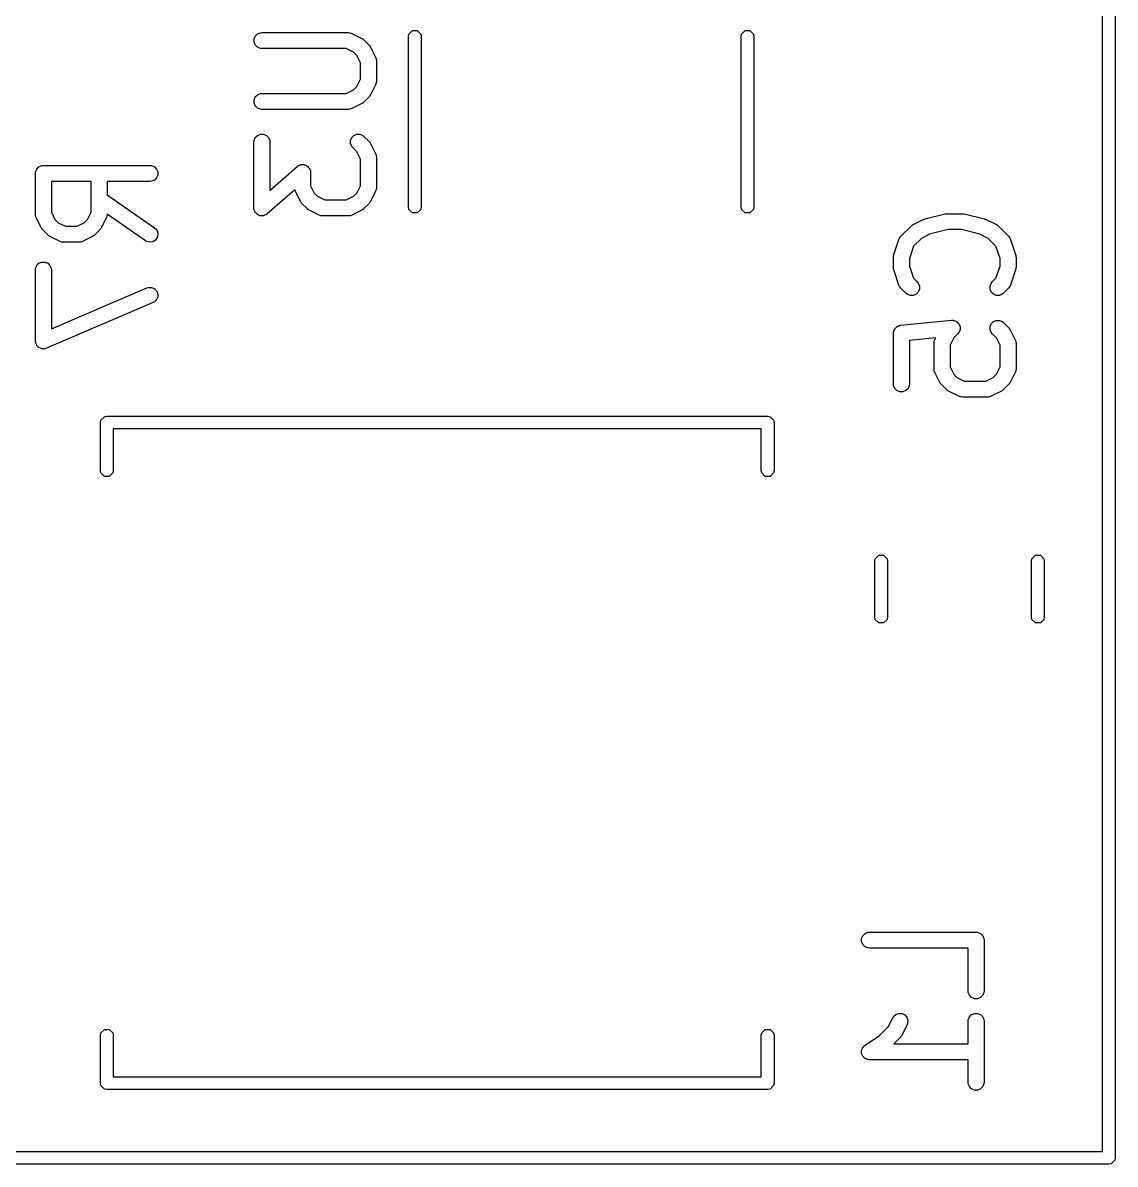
# Model space of a CAD drawing. Extents: x -0.08 to 2.06, y -0.11 to 2.56.
# Drawn here: x 0.2643 to 0.6677, y 0.978 to 1.3997 of the extents above; entities that cross this region are included whole.
import ezdxf

# ---------------------------------------------------------------- set-up
doc = ezdxf.new("R2010")
doc.units = 0
doc.header["$MEASUREMENT"] = 0
doc.layers.add('BLACK', color=7, linetype='CONTINUOUS')

msp = doc.modelspace()

# ---------------------------------------------------------------- linework, layer by layer
at = {"layer": 'BLACK', "linetype": 'CONTINUOUS'}
for p, q in [((0.66772, 1.52756), (0.66772, 0.98031)), ((0.66299, 0.98268), (0.66299, 1.5252)), ((0.35092, 1.39559), (0.35199, 1.39603)), ((0.35199, 1.39603), (0.35257, 1.39608)), ((0.35257, 1.39608), (0.38444, 1.39608)), ((0.38444, 1.39608), (0.38501, 1.39603)), ((0.38501, 1.39603), (0.38511, 1.39599)), ((0.38511, 1.39599), (0.38522, 1.39598)), ((0.38522, 1.39598), (0.38576, 1.39577)), ((0.40689, 1.39554), (0.40816, 1.39681)), ((0.40816, 1.39681), (0.40997, 1.39681)), ((0.40997, 1.39681), (0.41125, 1.39554)), ((0.52972, 1.39554), (0.531, 1.39681)), ((0.531, 1.39681), (0.53281, 1.39681)), ((0.53281, 1.39681), (0.53409, 1.39554)), ((0.34967, 1.39371), (0.35011, 1.39477)), ((0.34967, 1.39256), (0.34967, 1.39371)), ((0.35011, 1.39149), (0.34967, 1.39256)), ((0.35011, 1.39477), (0.35092, 1.39559)), ((0.38576, 1.39577), (0.38951, 1.3939)), ((0.38951, 1.3939), (0.38975, 1.39374)), ((0.38975, 1.39374), (0.38983, 1.39371)), ((0.38983, 1.39371), (0.38991, 1.39365)), ((0.38991, 1.39365), (0.39, 1.39359)), ((0.39, 1.39359), (0.39005, 1.39353)), ((0.39005, 1.39353), (0.39027, 1.39335)), ((0.39027, 1.39335), (0.39215, 1.39147)), ((0.40671, 1.39463), (0.40689, 1.39554)), ((0.40671, 1.36314), (0.40671, 1.39463)), ((0.41125, 1.39554), (0.41143, 1.39463)), ((0.41143, 1.39463), (0.41143, 1.36314)), ((0.52954, 1.39463), (0.52972, 1.39554)), ((0.52954, 1.36314), (0.52954, 1.39463)), ((0.53409, 1.39554), (0.53427, 1.39463)), ((0.53427, 1.39463), (0.53427, 1.36314)), ((0.35092, 1.39068), (0.35011, 1.39149)), ((0.35199, 1.39024), (0.35092, 1.39068)), ((0.35257, 1.39018), (0.35199, 1.39024)), ((0.38374, 1.39018), (0.35257, 1.39018)), ((0.38644, 1.38883), (0.38374, 1.39018)), ((0.38763, 1.38763), (0.38644, 1.38883)), ((0.38898, 1.38494), (0.38763, 1.38763)), ((0.39215, 1.39147), (0.39233, 1.39124)), ((0.39233, 1.39124), (0.39239, 1.39119)), ((0.39239, 1.39119), (0.39245, 1.3911)), ((0.39245, 1.3911), (0.39252, 1.39102)), ((0.39252, 1.39102), (0.39255, 1.39095)), ((0.39255, 1.39095), (0.3927, 1.3907)), ((0.3927, 1.3907), (0.39458, 1.38695)), ((0.38898, 1.37883), (0.38898, 1.38494)), ((0.39458, 1.38695), (0.39478, 1.38641)), ((0.39478, 1.38641), (0.39479, 1.38631)), ((0.39479, 1.38631), (0.39483, 1.38621)), ((0.39483, 1.38621), (0.39489, 1.38563)), ((0.39489, 1.38563), (0.39489, 1.37813)), ((0.38374, 1.37359), (0.38644, 1.37494)), ((0.38644, 1.37494), (0.38763, 1.37613)), ((0.38763, 1.37613), (0.38898, 1.37883)), ((0.39458, 1.37681), (0.3927, 1.37306)), ((0.39478, 1.37735), (0.39458, 1.37681)), ((0.39479, 1.37746), (0.39478, 1.37735)), ((0.39483, 1.37756), (0.39479, 1.37746)), ((0.39489, 1.37813), (0.39483, 1.37756)), ((0.34967, 1.37121), (0.35011, 1.37228)), ((0.34967, 1.37006), (0.34967, 1.37121)), ((0.35011, 1.37228), (0.35092, 1.37309)), ((0.35092, 1.37309), (0.35199, 1.37353)), ((0.35199, 1.37353), (0.35257, 1.37359)), ((0.35257, 1.37359), (0.38374, 1.37359)), ((0.39215, 1.3723), (0.39027, 1.37042)), ((0.39233, 1.37252), (0.39215, 1.3723)), ((0.39239, 1.37257), (0.39233, 1.37252)), ((0.39245, 1.37266), (0.39239, 1.37257)), ((0.39252, 1.37274), (0.39245, 1.37266)), ((0.39255, 1.37282), (0.39252, 1.37274)), ((0.3927, 1.37306), (0.39255, 1.37282)), ((0.35011, 1.36899), (0.34967, 1.37006)), ((0.35092, 1.36818), (0.35011, 1.36899)), ((0.35199, 1.36774), (0.35092, 1.36818)), ((0.35257, 1.36768), (0.35199, 1.36774)), ((0.38444, 1.36768), (0.35257, 1.36768)), ((0.38501, 1.36774), (0.38444, 1.36768)), ((0.38511, 1.36778), (0.38501, 1.36774)), ((0.38522, 1.36779), (0.38511, 1.36778)), ((0.38576, 1.36799), (0.38522, 1.36779)), ((0.38951, 1.36987), (0.38576, 1.36799)), ((0.38975, 1.37002), (0.38951, 1.36987)), ((0.38983, 1.37005), (0.38975, 1.37002)), ((0.38991, 1.37012), (0.38983, 1.37005)), ((0.39, 1.37018), (0.38991, 1.37012)), ((0.39005, 1.37024), (0.39, 1.37018)), ((0.39027, 1.37042), (0.39005, 1.37024)), ((0.40671, 1.33164), (0.40671, 1.36314)), ((0.41143, 1.36314), (0.41143, 1.33164)), ((0.52954, 1.33164), (0.52954, 1.36314)), ((0.53427, 1.36314), (0.53427, 1.33164)), ((0.35011, 1.35728), (0.35092, 1.35809)), ((0.35092, 1.35809), (0.35199, 1.35853)), ((0.35199, 1.35853), (0.35314, 1.35853)), ((0.35314, 1.35853), (0.35421, 1.35809)), ((0.35421, 1.35809), (0.35502, 1.35728)), ((0.38573, 1.35728), (0.38655, 1.35809)), ((0.38655, 1.35809), (0.38761, 1.35853)), ((0.38761, 1.35853), (0.38876, 1.35853)), ((0.38876, 1.35853), (0.38983, 1.35809)), ((0.38983, 1.35809), (0.39027, 1.35772)), ((0.34961, 1.35564), (0.34967, 1.35621)), ((0.34961, 1.33126), (0.34961, 1.35564)), ((0.34967, 1.35621), (0.35011, 1.35728)), ((0.35502, 1.35728), (0.35546, 1.35621)), ((0.35546, 1.35621), (0.35552, 1.35564)), ((0.35552, 1.35564), (0.35552, 1.33777)), ((0.38529, 1.35621), (0.38573, 1.35728)), ((0.38529, 1.35506), (0.38529, 1.35621)), ((0.38573, 1.354), (0.38529, 1.35506)), ((0.3861, 1.35355), (0.38573, 1.354)), ((0.39027, 1.35772), (0.39215, 1.35585)), ((0.39215, 1.35585), (0.39233, 1.35562)), ((0.39233, 1.35562), (0.39239, 1.35557)), ((0.39239, 1.35557), (0.39245, 1.35548)), ((0.39245, 1.35548), (0.39252, 1.3554)), ((0.39252, 1.3554), (0.39255, 1.35533)), ((0.39255, 1.35533), (0.3927, 1.35508)), ((0.3927, 1.35508), (0.39458, 1.35133)), ((0.38763, 1.35201), (0.3861, 1.35355)), ((0.38898, 1.34932), (0.38763, 1.35201)), ((0.39458, 1.35133), (0.39478, 1.35079)), ((0.39478, 1.35079), (0.39479, 1.35069)), ((0.39479, 1.35069), (0.39483, 1.35059)), ((0.39483, 1.35059), (0.39489, 1.35001)), ((0.39489, 1.35001), (0.39489, 1.33876)), ((0.26895, 1.3446), (0.26939, 1.34566)), ((0.26939, 1.34566), (0.2702, 1.34647)), ((0.2702, 1.34647), (0.27127, 1.34692)), ((0.27127, 1.34692), (0.27184, 1.34697)), ((0.27184, 1.34697), (0.31121, 1.34697)), ((0.31121, 1.34697), (0.31179, 1.34692)), ((0.31179, 1.34692), (0.31285, 1.34647)), ((0.31285, 1.34647), (0.31367, 1.34566)), ((0.31367, 1.34566), (0.31411, 1.3446)), ((0.35552, 1.33777), (0.36562, 1.34661)), ((0.36562, 1.34661), (0.36587, 1.34679)), ((0.36587, 1.34679), (0.36592, 1.34684)), ((0.36592, 1.34684), (0.36598, 1.34686)), ((0.36598, 1.34686), (0.36609, 1.34695)), ((0.36609, 1.34695), (0.36654, 1.3471)), ((0.36654, 1.3471), (0.36699, 1.34728)), ((0.36699, 1.34728), (0.36709, 1.34728)), ((0.36709, 1.34728), (0.36718, 1.34732)), ((0.36718, 1.34732), (0.36766, 1.34728)), ((0.36766, 1.34728), (0.36814, 1.34728)), ((0.36814, 1.34728), (0.36823, 1.34725)), ((0.36823, 1.34725), (0.36833, 1.34724)), ((0.36833, 1.34724), (0.36876, 1.34703)), ((0.36876, 1.34703), (0.3692, 1.34684)), ((0.3692, 1.34684), (0.36927, 1.34677)), ((0.36927, 1.34677), (0.36936, 1.34673)), ((0.36936, 1.34673), (0.36968, 1.34637)), ((0.36968, 1.34637), (0.37002, 1.34603)), ((0.37002, 1.34603), (0.37006, 1.34594)), ((0.37006, 1.34594), (0.37012, 1.34586)), ((0.37012, 1.34586), (0.37028, 1.34541)), ((0.37028, 1.34541), (0.37046, 1.34496)), ((0.38898, 1.33946), (0.38898, 1.34932)), ((0.26889, 1.34402), (0.26895, 1.3446)), ((0.26889, 1.32902), (0.26889, 1.34402)), ((0.31179, 1.34112), (0.31121, 1.34107)), ((0.31285, 1.34156), (0.31179, 1.34112)), ((0.31367, 1.34238), (0.31285, 1.34156)), ((0.31411, 1.34344), (0.31367, 1.34238)), ((0.31411, 1.3446), (0.31411, 1.34344)), ((0.37046, 1.34496), (0.37047, 1.34482)), ((0.37047, 1.34482), (0.37049, 1.34477)), ((0.37049, 1.34477), (0.37049, 1.34469)), ((0.37049, 1.34469), (0.37052, 1.34439)), ((0.37052, 1.34439), (0.37052, 1.33946)), ((0.28951, 1.34107), (0.2748, 1.34107)), ((0.2748, 1.34107), (0.2748, 1.32972)), ((0.28951, 1.32972), (0.28951, 1.34107)), ((0.31121, 1.34107), (0.29542, 1.34107)), ((0.29542, 1.34107), (0.29542, 1.33618)), ((0.36472, 1.33798), (0.35451, 1.32904)), ((0.36492, 1.33744), (0.36472, 1.33798)), ((0.3668, 1.33369), (0.36492, 1.33744)), ((0.37052, 1.33946), (0.37186, 1.33676)), ((0.38763, 1.33676), (0.38898, 1.33946)), ((0.39458, 1.33744), (0.3927, 1.33369)), ((0.39478, 1.33798), (0.39458, 1.33744)), ((0.39479, 1.33809), (0.39478, 1.33798)), ((0.39483, 1.33819), (0.39479, 1.33809)), ((0.39489, 1.33876), (0.39483, 1.33819)), ((0.29542, 1.33618), (0.31291, 1.32394)), ((0.36695, 1.33345), (0.3668, 1.33369)), ((0.36698, 1.33337), (0.36695, 1.33345)), ((0.36705, 1.33329), (0.36698, 1.33337)), ((0.36711, 1.3332), (0.36705, 1.33329)), ((0.36716, 1.33315), (0.36711, 1.3332)), ((0.36735, 1.33293), (0.36716, 1.33315)), ((0.36923, 1.33105), (0.36735, 1.33293)), ((0.37186, 1.33676), (0.37306, 1.33557)), ((0.37306, 1.33557), (0.37576, 1.33422)), ((0.37576, 1.33422), (0.38374, 1.33422)), ((0.38374, 1.33422), (0.38644, 1.33557)), ((0.38644, 1.33557), (0.38763, 1.33676)), ((0.39215, 1.33293), (0.39027, 1.33105)), ((0.39233, 1.33315), (0.39215, 1.33293)), ((0.39239, 1.3332), (0.39233, 1.33315)), ((0.39245, 1.33329), (0.39239, 1.3332)), ((0.39252, 1.33337), (0.39245, 1.33329)), ((0.39255, 1.33345), (0.39252, 1.33337)), ((0.3927, 1.33369), (0.39255, 1.33345)), ((0.26895, 1.32845), (0.26889, 1.32902)), ((0.26899, 1.32835), (0.26895, 1.32845)), ((0.2748, 1.32972), (0.27614, 1.32702)), ((0.28816, 1.32702), (0.28951, 1.32972)), ((0.29536, 1.32845), (0.29532, 1.32835)), ((0.29541, 1.32898), (0.29536, 1.32845)), ((0.30952, 1.3191), (0.29541, 1.32898)), ((0.34964, 1.33096), (0.34961, 1.33126)), ((0.34964, 1.33088), (0.34964, 1.33096)), ((0.34966, 1.33083), (0.34964, 1.33088)), ((0.34967, 1.33069), (0.34966, 1.33083)), ((0.34985, 1.33025), (0.34967, 1.33069)), ((0.35001, 1.32979), (0.34985, 1.33025)), ((0.35007, 1.32972), (0.35001, 1.32979)), ((0.35011, 1.32962), (0.35007, 1.32972)), ((0.35045, 1.32929), (0.35011, 1.32962)), ((0.35077, 1.32892), (0.35045, 1.32929)), ((0.35085, 1.32888), (0.35077, 1.32892)), ((0.35092, 1.32881), (0.35085, 1.32888)), ((0.35137, 1.32863), (0.35092, 1.32881)), ((0.3518, 1.32841), (0.35137, 1.32863)), ((0.35358, 1.32855), (0.35314, 1.32837)), ((0.35404, 1.32871), (0.35358, 1.32855)), ((0.35415, 1.32879), (0.35404, 1.32871)), ((0.35421, 1.32881), (0.35415, 1.32879)), ((0.35426, 1.32886), (0.35421, 1.32881)), ((0.35451, 1.32904), (0.35426, 1.32886)), ((0.36945, 1.33087), (0.36923, 1.33105)), ((0.3695, 1.33081), (0.36945, 1.33087)), ((0.36959, 1.33075), (0.3695, 1.33081)), ((0.36967, 1.33068), (0.36959, 1.33075)), ((0.36974, 1.33065), (0.36967, 1.33068)), ((0.36999, 1.3305), (0.36974, 1.33065)), ((0.37374, 1.32862), (0.36999, 1.3305)), ((0.37428, 1.32842), (0.37374, 1.32862)), ((0.38576, 1.32862), (0.38522, 1.32842)), ((0.38951, 1.3305), (0.38576, 1.32862)), ((0.38975, 1.33065), (0.38951, 1.3305)), ((0.38983, 1.33068), (0.38975, 1.33065)), ((0.38991, 1.33075), (0.38983, 1.33068)), ((0.39, 1.33081), (0.38991, 1.33075)), ((0.39005, 1.33087), (0.39, 1.33081)), ((0.39027, 1.33105), (0.39005, 1.33087)), ((0.40689, 1.33074), (0.40671, 1.33164)), ((0.40816, 1.32946), (0.40689, 1.33074)), ((0.40997, 1.32946), (0.40816, 1.32946)), ((0.41125, 1.33074), (0.40997, 1.32946)), ((0.41143, 1.33164), (0.41125, 1.33074)), ((0.52972, 1.33074), (0.52954, 1.33164)), ((0.531, 1.32946), (0.52972, 1.33074)), ((0.53281, 1.32946), (0.531, 1.32946)), ((0.53409, 1.33074), (0.53281, 1.32946)), ((0.53427, 1.33164), (0.53409, 1.33074)), ((0.59743, 1.3272), (0.60493, 1.32907)), ((0.60493, 1.32907), (0.60503, 1.32909)), ((0.60503, 1.32909), (0.60507, 1.32911)), ((0.60507, 1.32911), (0.60529, 1.32913)), ((0.60529, 1.32913), (0.6055, 1.32916)), ((0.6055, 1.32916), (0.60554, 1.32915)), ((0.60554, 1.32915), (0.60565, 1.32916)), ((0.60565, 1.32916), (0.61127, 1.32916)), ((0.61127, 1.32916), (0.61137, 1.32915)), ((0.61137, 1.32915), (0.61141, 1.32916)), ((0.61141, 1.32916), (0.61163, 1.32913)), ((0.61163, 1.32913), (0.61185, 1.32911)), ((0.61185, 1.32911), (0.61189, 1.32909)), ((0.61189, 1.32909), (0.61199, 1.32907)), ((0.61199, 1.32907), (0.61948, 1.3272)), ((0.269, 1.32824), (0.26899, 1.32835)), ((0.2692, 1.3277), (0.269, 1.32824)), ((0.27108, 1.32395), (0.2692, 1.3277)), ((0.27614, 1.32702), (0.27734, 1.32582)), ((0.27734, 1.32582), (0.28004, 1.32448)), ((0.28004, 1.32448), (0.28427, 1.32448)), ((0.28427, 1.32448), (0.28697, 1.32582)), ((0.28697, 1.32582), (0.28816, 1.32702)), ((0.29511, 1.3277), (0.29323, 1.32395)), ((0.29531, 1.32824), (0.29511, 1.3277)), ((0.29532, 1.32835), (0.29531, 1.32824)), ((0.3519, 1.32841), (0.3518, 1.32841)), ((0.35199, 1.32837), (0.3519, 1.32841)), ((0.35247, 1.32837), (0.35199, 1.32837)), ((0.35295, 1.32834), (0.35247, 1.32837)), ((0.35304, 1.32837), (0.35295, 1.32834)), ((0.35314, 1.32837), (0.35304, 1.32837)), ((0.37439, 1.32841), (0.37428, 1.32842)), ((0.37449, 1.32837), (0.37439, 1.32841)), ((0.37506, 1.32831), (0.37449, 1.32837)), ((0.38444, 1.32831), (0.37506, 1.32831)), ((0.38501, 1.32837), (0.38444, 1.32831)), ((0.38511, 1.32841), (0.38501, 1.32837)), ((0.38522, 1.32842), (0.38511, 1.32841)), ((0.58856, 1.3208), (0.59231, 1.32455)), ((0.59231, 1.32455), (0.59254, 1.32473)), ((0.59254, 1.32473), (0.59259, 1.32479)), ((0.59259, 1.32479), (0.59268, 1.32485)), ((0.59268, 1.32485), (0.59276, 1.32491)), ((0.59276, 1.32491), (0.59283, 1.32494)), ((0.59283, 1.32494), (0.59308, 1.3251)), ((0.59308, 1.3251), (0.59683, 1.32698)), ((0.59683, 1.32698), (0.59687, 1.32699)), ((0.59687, 1.32699), (0.59688, 1.327)), ((0.59688, 1.327), (0.59713, 1.32709)), ((0.59713, 1.32709), (0.59737, 1.32718)), ((0.59737, 1.32718), (0.59739, 1.32718)), ((0.59739, 1.32718), (0.59743, 1.3272)), ((0.61948, 1.3272), (0.61953, 1.32718)), ((0.61953, 1.32718), (0.61955, 1.32718)), ((0.61955, 1.32718), (0.61979, 1.32709)), ((0.61979, 1.32709), (0.62003, 1.327)), ((0.62003, 1.327), (0.62005, 1.32699)), ((0.62005, 1.32699), (0.62009, 1.32698)), ((0.62009, 1.32698), (0.62384, 1.3251)), ((0.62384, 1.3251), (0.62409, 1.32494)), ((0.62409, 1.32494), (0.62416, 1.32491)), ((0.62416, 1.32491), (0.62424, 1.32485)), ((0.62424, 1.32485), (0.62433, 1.32479)), ((0.62433, 1.32479), (0.62438, 1.32473)), ((0.62438, 1.32473), (0.62461, 1.32455)), ((0.62461, 1.32455), (0.62836, 1.3208)), ((0.27123, 1.3237), (0.27108, 1.32395)), ((0.27126, 1.32363), (0.27123, 1.3237)), ((0.27133, 1.32355), (0.27126, 1.32363)), ((0.27139, 1.32346), (0.27133, 1.32355)), ((0.27144, 1.32341), (0.27139, 1.32346)), ((0.27163, 1.32318), (0.27144, 1.32341)), ((0.2735, 1.32131), (0.27163, 1.32318)), ((0.27373, 1.32112), (0.2735, 1.32131)), ((0.27378, 1.32106), (0.27373, 1.32112)), ((0.27387, 1.32101), (0.27378, 1.32106)), ((0.27395, 1.32094), (0.27387, 1.32101)), ((0.27402, 1.32091), (0.27395, 1.32094)), ((0.27427, 1.32076), (0.27402, 1.32091)), ((0.27802, 1.31888), (0.27427, 1.32076)), ((0.29004, 1.32076), (0.28629, 1.31888)), ((0.29028, 1.32091), (0.29004, 1.32076)), ((0.29036, 1.32094), (0.29028, 1.32091)), ((0.29044, 1.32101), (0.29036, 1.32094)), ((0.29053, 1.32106), (0.29044, 1.32101)), ((0.29058, 1.32112), (0.29053, 1.32106)), ((0.2908, 1.32131), (0.29058, 1.32112)), ((0.29268, 1.32318), (0.2908, 1.32131)), ((0.29286, 1.32341), (0.29268, 1.32318)), ((0.29292, 1.32346), (0.29286, 1.32341)), ((0.29298, 1.32355), (0.29292, 1.32346)), ((0.29305, 1.32363), (0.29298, 1.32355)), ((0.29308, 1.3237), (0.29305, 1.32363)), ((0.29323, 1.32395), (0.29308, 1.3237)), ((0.31291, 1.32394), (0.31335, 1.32356)), ((0.31392, 1.32033), (0.31326, 1.31939)), ((0.31335, 1.32356), (0.31397, 1.32259)), ((0.31417, 1.32146), (0.31392, 1.32033)), ((0.31397, 1.32259), (0.31417, 1.32146)), ((0.58785, 1.31964), (0.58808, 1.32017)), ((0.58808, 1.32017), (0.58815, 1.32025)), ((0.58815, 1.32025), (0.58819, 1.32035)), ((0.58819, 1.32035), (0.58856, 1.3208)), ((0.59615, 1.32003), (0.59323, 1.31712)), ((0.59918, 1.32155), (0.59615, 1.32003)), ((0.60601, 1.32326), (0.59918, 1.32155)), ((0.61091, 1.32326), (0.60601, 1.32326)), ((0.61774, 1.32155), (0.61091, 1.32326)), ((0.62077, 1.32003), (0.61774, 1.32155)), ((0.62369, 1.31712), (0.62077, 1.32003)), ((0.62836, 1.3208), (0.62872, 1.32035)), ((0.62872, 1.32035), (0.62876, 1.32025)), ((0.62876, 1.32025), (0.62883, 1.32017)), ((0.62883, 1.32017), (0.62907, 1.31964)), ((0.27856, 1.31867), (0.27802, 1.31888)), ((0.27867, 1.31867), (0.27856, 1.31867)), ((0.27877, 1.31863), (0.27867, 1.31867)), ((0.27934, 1.31857), (0.27877, 1.31863)), ((0.28497, 1.31857), (0.27934, 1.31857)), ((0.28554, 1.31863), (0.28497, 1.31857)), ((0.28564, 1.31867), (0.28554, 1.31863)), ((0.28575, 1.31867), (0.28564, 1.31867)), ((0.28629, 1.31888), (0.28575, 1.31867)), ((0.31002, 1.31882), (0.30952, 1.3191)), ((0.31115, 1.31857), (0.31002, 1.31882)), ((0.31228, 1.31877), (0.31115, 1.31857)), ((0.31326, 1.31939), (0.31228, 1.31877)), ((0.58597, 1.31402), (0.58785, 1.31964)), ((0.59323, 1.31712), (0.59173, 1.31261)), ((0.62519, 1.31261), (0.62369, 1.31712)), ((0.62907, 1.31964), (0.63094, 1.31402)), ((0.58582, 1.31309), (0.58585, 1.31338)), ((0.58582, 1.30934), (0.58582, 1.31309)), ((0.58584, 1.31346), (0.58587, 1.31356)), ((0.58585, 1.31338), (0.58584, 1.31346)), ((0.58587, 1.31356), (0.58588, 1.31366)), ((0.58588, 1.31366), (0.58591, 1.31373)), ((0.58591, 1.31373), (0.58597, 1.31402)), ((0.59173, 1.31261), (0.59173, 1.30982)), ((0.62519, 1.30982), (0.62519, 1.31261)), ((0.63094, 1.31402), (0.63101, 1.31373)), ((0.63101, 1.31373), (0.63104, 1.31366)), ((0.63104, 1.31366), (0.63105, 1.31356)), ((0.63105, 1.31356), (0.63107, 1.31346)), ((0.63107, 1.31346), (0.63107, 1.31338)), ((0.63107, 1.31338), (0.6311, 1.31309)), ((0.6311, 1.31309), (0.6311, 1.30934)), ((0.26889, 1.3084), (0.26895, 1.30897)), ((0.26889, 1.28215), (0.26889, 1.3084)), ((0.26895, 1.30897), (0.26939, 1.31004)), ((0.26939, 1.31004), (0.2702, 1.31085)), ((0.2702, 1.31085), (0.27127, 1.31129)), ((0.27127, 1.31129), (0.27242, 1.31129)), ((0.27242, 1.31129), (0.27348, 1.31085)), ((0.27348, 1.31085), (0.2743, 1.31004)), ((0.2743, 1.31004), (0.27474, 1.30897)), ((0.27474, 1.30897), (0.2748, 1.3084)), ((0.2748, 1.3084), (0.2748, 1.28663)), ((0.58585, 1.30904), (0.58582, 1.30934)), ((0.58584, 1.30897), (0.58585, 1.30904)), ((0.58587, 1.30886), (0.58584, 1.30897)), ((0.58588, 1.30876), (0.58587, 1.30886)), ((0.58591, 1.30869), (0.58588, 1.30876)), ((0.58597, 1.3084), (0.58591, 1.30869)), ((0.58785, 1.30278), (0.58597, 1.3084)), ((0.59173, 1.30982), (0.59323, 1.30531)), ((0.62369, 1.30531), (0.62519, 1.30982)), ((0.63094, 1.3084), (0.62907, 1.30278)), ((0.63101, 1.30869), (0.63094, 1.3084)), ((0.63104, 1.30876), (0.63101, 1.30869)), ((0.63105, 1.30886), (0.63104, 1.30876)), ((0.63107, 1.30897), (0.63105, 1.30886)), ((0.6311, 1.30934), (0.63107, 1.30904)), ((0.63107, 1.30904), (0.63107, 1.30897)), ((0.59323, 1.30531), (0.59461, 1.30393)), ((0.59461, 1.30393), (0.59498, 1.30348)), ((0.59498, 1.30348), (0.59542, 1.30241)), ((0.6215, 1.30241), (0.62194, 1.30348)), ((0.62194, 1.30348), (0.62231, 1.30393)), ((0.62231, 1.30393), (0.62369, 1.30531)), ((0.2748, 1.28663), (0.31005, 1.30174)), ((0.31005, 1.30174), (0.3106, 1.30191)), ((0.3106, 1.30191), (0.31175, 1.30193)), ((0.31175, 1.30193), (0.31282, 1.3015)), ((0.31282, 1.3015), (0.31365, 1.3007)), ((0.31365, 1.3007), (0.3141, 1.29964)), ((0.3141, 1.29964), (0.31412, 1.29848)), ((0.58808, 1.30225), (0.58785, 1.30278)), ((0.58815, 1.30217), (0.58808, 1.30225)), ((0.58819, 1.30207), (0.58815, 1.30217)), ((0.58856, 1.30162), (0.58819, 1.30207)), ((0.59043, 1.29975), (0.58856, 1.30162)), ((0.59088, 1.29938), (0.59043, 1.29975)), ((0.59195, 1.29894), (0.59088, 1.29938)), ((0.5931, 1.29894), (0.59195, 1.29894)), ((0.59416, 1.29938), (0.5931, 1.29894)), ((0.59498, 1.3002), (0.59416, 1.29938)), ((0.59542, 1.30126), (0.59498, 1.3002)), ((0.59542, 1.30241), (0.59542, 1.30126)), ((0.6215, 1.30126), (0.6215, 1.30241)), ((0.62194, 1.3002), (0.6215, 1.30126)), ((0.62275, 1.29938), (0.62194, 1.3002)), ((0.62382, 1.29894), (0.62275, 1.29938)), ((0.62497, 1.29894), (0.62382, 1.29894)), ((0.62603, 1.29938), (0.62497, 1.29894)), ((0.62648, 1.29975), (0.62603, 1.29938)), ((0.62836, 1.30162), (0.62648, 1.29975)), ((0.62872, 1.30207), (0.62836, 1.30162)), ((0.62876, 1.30217), (0.62872, 1.30207)), ((0.62883, 1.30225), (0.62876, 1.30217)), ((0.62907, 1.30278), (0.62883, 1.30225)), ((0.31238, 1.29631), (0.27301, 1.27944)), ((0.31288, 1.29659), (0.31238, 1.29631)), ((0.31369, 1.29741), (0.31288, 1.29659)), ((0.31412, 1.29848), (0.31369, 1.29741)), ((0.58604, 1.28594), (0.58617, 1.28635)), ((0.58617, 1.28635), (0.58626, 1.28647)), ((0.58626, 1.28647), (0.58632, 1.2866)), ((0.58632, 1.2866), (0.58662, 1.28691)), ((0.58662, 1.28691), (0.5869, 1.28724)), ((0.5869, 1.28724), (0.58703, 1.28731)), ((0.58703, 1.28731), (0.58713, 1.28742)), ((0.58713, 1.28742), (0.58753, 1.28758)), ((0.58753, 1.28758), (0.58791, 1.28779)), ((0.58791, 1.28779), (0.58813, 1.28783)), ((0.58813, 1.28783), (0.5882, 1.28786)), ((0.5882, 1.28786), (0.58827, 1.28786)), ((0.58827, 1.28786), (0.58848, 1.2879)), ((0.58848, 1.2879), (0.60723, 1.28978)), ((0.60723, 1.28978), (0.60781, 1.28978)), ((0.60781, 1.28978), (0.60795, 1.28974)), ((0.60795, 1.28974), (0.6081, 1.28974)), ((0.6081, 1.28974), (0.60849, 1.28957)), ((0.60849, 1.28957), (0.60891, 1.28945)), ((0.60891, 1.28945), (0.60902, 1.28935)), ((0.60902, 1.28935), (0.60916, 1.28929)), ((0.60916, 1.28929), (0.60947, 1.28899)), ((0.60947, 1.28899), (0.6098, 1.28872)), ((0.6098, 1.28872), (0.60987, 1.28858)), ((0.60987, 1.28858), (0.60998, 1.28848)), ((0.60998, 1.28848), (0.61014, 1.28808)), ((0.61014, 1.28808), (0.61034, 1.2877)), ((0.61042, 1.28626), (0.61025, 1.28586)), ((0.61034, 1.2877), (0.61036, 1.28755)), ((0.61036, 1.28755), (0.61042, 1.28742)), ((0.61042, 1.28742), (0.61042, 1.28698)), ((0.61042, 1.28698), (0.61046, 1.28655)), ((0.61046, 1.28655), (0.61042, 1.28641)), ((0.61042, 1.28641), (0.61042, 1.28626)), ((0.6215, 1.28742), (0.62194, 1.28848)), ((0.6215, 1.28626), (0.6215, 1.28742)), ((0.62194, 1.2852), (0.6215, 1.28626)), ((0.62194, 1.28848), (0.62275, 1.28929)), ((0.62275, 1.28929), (0.62382, 1.28974)), ((0.62382, 1.28974), (0.62497, 1.28974)), ((0.62497, 1.28974), (0.62603, 1.28929)), ((0.62603, 1.28929), (0.62648, 1.28893)), ((0.62648, 1.28893), (0.62836, 1.28705)), ((0.62836, 1.28705), (0.62854, 1.28683)), ((0.62854, 1.28683), (0.6286, 1.28677)), ((0.6286, 1.28677), (0.62866, 1.28669)), ((0.62866, 1.28669), (0.62872, 1.2866)), ((0.62872, 1.2866), (0.62875, 1.28653)), ((0.62875, 1.28653), (0.62891, 1.28628)), ((0.62891, 1.28628), (0.63078, 1.28254)), ((0.26895, 1.28158), (0.26889, 1.28215)), ((0.58582, 1.28496), (0.58584, 1.28518)), ((0.58582, 1.26622), (0.58582, 1.28496)), ((0.58583, 1.28525), (0.58585, 1.28532)), ((0.58584, 1.28518), (0.58583, 1.28525)), ((0.58585, 1.28532), (0.58588, 1.28554)), ((0.58588, 1.28554), (0.58604, 1.28594)), ((0.6015, 1.28327), (0.59173, 1.28229)), ((0.59173, 1.28229), (0.59173, 1.26622)), ((0.60092, 1.28199), (0.60113, 1.28254)), ((0.60113, 1.28254), (0.6015, 1.28327)), ((0.60807, 1.28322), (0.60672, 1.28052)), ((0.60961, 1.28475), (0.60807, 1.28322)), ((0.60998, 1.2852), (0.60961, 1.28475)), ((0.61003, 1.28534), (0.60998, 1.2852)), ((0.61013, 1.28545), (0.61003, 1.28534)), ((0.61025, 1.28586), (0.61013, 1.28545)), ((0.62231, 1.28475), (0.62194, 1.2852)), ((0.62384, 1.28322), (0.62231, 1.28475)), ((0.62519, 1.28052), (0.62384, 1.28322)), ((0.63078, 1.28254), (0.63099, 1.28199)), ((0.26895, 1.28156), (0.26895, 1.28158)), ((0.26895, 1.28154), (0.26895, 1.28156)), ((0.26917, 1.28103), (0.26895, 1.28154)), ((0.26939, 1.28051), (0.26917, 1.28103)), ((0.2694, 1.2805), (0.26939, 1.28051)), ((0.26941, 1.28048), (0.2694, 1.2805)), ((0.26981, 1.28009), (0.26941, 1.28048)), ((0.2702, 1.2797), (0.26981, 1.28009)), ((0.27022, 1.27969), (0.2702, 1.2797)), ((0.27023, 1.27968), (0.27022, 1.27969)), ((0.27075, 1.27947), (0.27023, 1.27968)), ((0.27127, 1.27926), (0.27075, 1.27947)), ((0.27129, 1.27926), (0.27127, 1.27926)), ((0.2713, 1.27925), (0.27129, 1.27926)), ((0.27186, 1.27926), (0.2713, 1.27925)), ((0.27242, 1.27926), (0.27186, 1.27926)), ((0.27244, 1.27926), (0.27242, 1.27926)), ((0.27245, 1.27926), (0.27244, 1.27926)), ((0.27301, 1.27944), (0.27245, 1.27926)), ((0.60082, 1.28121), (0.60087, 1.28179)), ((0.60082, 1.27184), (0.60082, 1.28121)), ((0.60087, 1.28179), (0.60092, 1.28189)), ((0.60092, 1.28189), (0.60092, 1.28199)), ((0.60672, 1.28052), (0.60672, 1.27254)), ((0.62519, 1.27254), (0.62519, 1.28052)), ((0.63099, 1.28199), (0.631, 1.28189)), ((0.631, 1.28189), (0.63104, 1.28179)), ((0.63104, 1.28179), (0.6311, 1.28121)), ((0.6311, 1.28121), (0.6311, 1.27184)), ((0.60087, 1.27126), (0.60082, 1.27184)), ((0.60092, 1.27117), (0.60087, 1.27126)), ((0.60092, 1.27106), (0.60092, 1.27117)), ((0.60113, 1.27052), (0.60092, 1.27106)), ((0.603, 1.26677), (0.60113, 1.27052)), ((0.60672, 1.27254), (0.60807, 1.26984)), ((0.60807, 1.26984), (0.60927, 1.26864)), ((0.62264, 1.26864), (0.62384, 1.26984)), ((0.62384, 1.26984), (0.62519, 1.27254)), ((0.63078, 1.27052), (0.62891, 1.26677)), ((0.63099, 1.27106), (0.63078, 1.27052)), ((0.631, 1.27117), (0.63099, 1.27106)), ((0.63104, 1.27126), (0.631, 1.27117)), ((0.6311, 1.27184), (0.63104, 1.27126)), ((0.58588, 1.26564), (0.58582, 1.26622)), ((0.58632, 1.26458), (0.58588, 1.26564)), ((0.59167, 1.26564), (0.59123, 1.26458)), ((0.59173, 1.26622), (0.59167, 1.26564)), ((0.60316, 1.26652), (0.603, 1.26677)), ((0.60319, 1.26645), (0.60316, 1.26652)), ((0.60326, 1.26637), (0.60319, 1.26645)), ((0.60331, 1.26628), (0.60326, 1.26637)), ((0.60337, 1.26623), (0.60331, 1.26628)), ((0.60356, 1.266), (0.60337, 1.26623)), ((0.60543, 1.26413), (0.60356, 1.266)), ((0.60927, 1.26864), (0.61197, 1.26729)), ((0.61197, 1.26729), (0.61995, 1.26729)), ((0.61995, 1.26729), (0.62264, 1.26864)), ((0.62836, 1.266), (0.62648, 1.26413)), ((0.62854, 1.26623), (0.62836, 1.266)), ((0.6286, 1.26628), (0.62854, 1.26623)), ((0.62866, 1.26637), (0.6286, 1.26628)), ((0.62872, 1.26645), (0.62866, 1.26637)), ((0.62875, 1.26652), (0.62872, 1.26645)), ((0.62891, 1.26677), (0.62875, 1.26652)), ((0.58713, 1.26376), (0.58632, 1.26458)), ((0.5882, 1.26332), (0.58713, 1.26376)), ((0.58935, 1.26332), (0.5882, 1.26332)), ((0.59041, 1.26376), (0.58935, 1.26332)), ((0.59123, 1.26458), (0.59041, 1.26376)), ((0.60566, 1.26394), (0.60543, 1.26413)), ((0.60571, 1.26388), (0.60566, 1.26394)), ((0.6058, 1.26383), (0.60571, 1.26388)), ((0.60588, 1.26376), (0.6058, 1.26383)), ((0.60595, 1.26373), (0.60588, 1.26376)), ((0.6062, 1.26358), (0.60595, 1.26373)), ((0.60995, 1.2617), (0.6062, 1.26358)), ((0.61049, 1.26149), (0.60995, 1.2617)), ((0.6106, 1.26149), (0.61049, 1.26149)), ((0.61069, 1.26145), (0.6106, 1.26149)), ((0.61127, 1.26139), (0.61069, 1.26145)), ((0.62064, 1.26139), (0.61127, 1.26139)), ((0.62122, 1.26145), (0.62064, 1.26139)), ((0.62132, 1.26149), (0.62122, 1.26145)), ((0.62142, 1.26149), (0.62132, 1.26149)), ((0.62196, 1.2617), (0.62142, 1.26149)), ((0.62571, 1.26358), (0.62196, 1.2617)), ((0.62596, 1.26373), (0.62571, 1.26358)), ((0.62603, 1.26376), (0.62596, 1.26373)), ((0.62611, 1.26383), (0.62603, 1.26376)), ((0.6262, 1.26388), (0.62611, 1.26383)), ((0.62625, 1.26394), (0.6262, 1.26388)), ((0.62648, 1.26413), (0.62625, 1.26394)), ((0.29291, 1.25197), (0.29309, 1.25287)), ((0.29309, 1.25287), (0.29437, 1.25415)), ((0.29437, 1.25415), (0.29528, 1.25433)), ((0.29528, 1.25433), (0.53937, 1.25433)), ((0.53937, 1.25433), (0.54027, 1.25415)), ((0.54027, 1.25415), (0.54155, 1.25287)), ((0.54155, 1.25287), (0.54173, 1.25197)), ((0.29291, 1.23425), (0.29291, 1.25197)), ((0.53701, 1.24961), (0.29764, 1.24961)), ((0.29764, 1.24961), (0.29764, 1.23425)), ((0.53701, 1.23425), (0.53701, 1.24961)), ((0.54173, 1.25197), (0.54173, 1.23425)), ((0.29309, 1.23335), (0.29291, 1.23425)), ((0.29437, 1.23207), (0.29309, 1.23335)), ((0.29618, 1.23207), (0.29437, 1.23207)), ((0.29746, 1.23335), (0.29618, 1.23207)), ((0.29764, 1.23425), (0.29746, 1.23335)), ((0.53719, 1.23335), (0.53701, 1.23425)), ((0.53847, 1.23207), (0.53719, 1.23335)), ((0.54027, 1.23207), (0.53847, 1.23207)), ((0.54155, 1.23335), (0.54027, 1.23207)), ((0.54173, 1.23425), (0.54155, 1.23335)), ((0.57912, 1.20164), (0.5804, 1.20292)), ((0.5804, 1.20292), (0.5822, 1.20292)), ((0.5822, 1.20292), (0.58348, 1.20164)), ((0.63699, 1.20164), (0.63827, 1.20292)), ((0.63827, 1.20292), (0.64008, 1.20292)), ((0.64008, 1.20292), (0.64136, 1.20164)), ((0.57894, 1.20074), (0.57912, 1.20164)), ((0.57894, 1.18017), (0.57894, 1.20074)), ((0.58348, 1.20164), (0.58366, 1.20074)), ((0.58366, 1.20074), (0.58366, 1.18017)), ((0.63681, 1.20074), (0.63699, 1.20164)), ((0.63681, 1.18017), (0.63681, 1.20074)), ((0.64136, 1.20164), (0.64154, 1.20074)), ((0.64154, 1.20074), (0.64154, 1.18017)), ((0.57912, 1.17926), (0.57894, 1.18017)), ((0.5804, 1.17798), (0.57912, 1.17926)), ((0.5822, 1.17798), (0.5804, 1.17798)), ((0.58348, 1.17926), (0.5822, 1.17798)), ((0.58366, 1.18017), (0.58348, 1.17926)), ((0.63699, 1.17926), (0.63681, 1.18017)), ((0.63827, 1.17798), (0.63699, 1.17926)), ((0.64008, 1.17798), (0.63827, 1.17798)), ((0.64136, 1.17926), (0.64008, 1.17798)), ((0.64154, 1.18017), (0.64136, 1.17926)), ((0.57451, 1.06238), (0.57532, 1.0632)), ((0.57532, 1.0632), (0.57639, 1.06364)), ((0.57639, 1.06364), (0.57696, 1.0637)), ((0.57696, 1.0637), (0.61633, 1.0637)), ((0.61633, 1.0637), (0.61691, 1.06364)), ((0.61691, 1.06364), (0.61797, 1.0632)), ((0.61797, 1.0632), (0.61879, 1.06238)), ((0.57407, 1.06132), (0.57451, 1.06238)), ((0.57407, 1.06017), (0.57407, 1.06132)), ((0.57451, 1.0591), (0.57407, 1.06017)), ((0.57532, 1.05829), (0.57451, 1.0591)), ((0.61879, 1.06238), (0.61923, 1.06132)), ((0.61923, 1.06132), (0.61928, 1.06074)), ((0.61928, 1.06074), (0.61928, 1.04199)), ((0.57639, 1.05785), (0.57532, 1.05829)), ((0.57696, 1.05779), (0.57639, 1.05785)), ((0.61338, 1.05779), (0.57696, 1.05779)), ((0.61338, 1.04199), (0.61338, 1.05779)), ((0.61344, 1.04142), (0.61338, 1.04199)), ((0.61928, 1.04199), (0.61923, 1.04142)), ((0.61388, 1.04035), (0.61344, 1.04142)), ((0.61469, 1.03954), (0.61388, 1.04035)), ((0.61576, 1.0391), (0.61469, 1.03954)), ((0.61691, 1.0391), (0.61576, 1.0391)), ((0.61797, 1.03954), (0.61691, 1.0391)), ((0.61879, 1.04035), (0.61797, 1.03954)), ((0.61923, 1.04142), (0.61879, 1.04035)), ((0.58588, 1.03256), (0.58675, 1.03331)), ((0.58675, 1.03331), (0.58784, 1.03368)), ((0.58784, 1.03368), (0.58899, 1.03359)), ((0.58899, 1.03359), (0.59002, 1.03308)), ((0.61469, 1.0332), (0.61576, 1.03364)), ((0.61576, 1.03364), (0.61691, 1.03364)), ((0.61691, 1.03364), (0.61797, 1.0332)), ((0.58391, 1.02875), (0.58557, 1.03207)), ((0.58557, 1.03207), (0.58588, 1.03256)), ((0.59085, 1.02943), (0.58898, 1.02568)), ((0.59002, 1.03308), (0.59078, 1.03221)), ((0.59078, 1.03221), (0.59114, 1.03112)), ((0.59106, 1.02997), (0.59085, 1.02943)), ((0.59114, 1.03112), (0.59106, 1.02997)), ((0.61338, 1.03075), (0.61344, 1.03132)), ((0.61338, 1.02245), (0.61338, 1.03075)), ((0.61344, 1.03132), (0.61388, 1.03239)), ((0.61388, 1.03239), (0.61469, 1.0332)), ((0.61797, 1.0332), (0.61879, 1.03239)), ((0.61879, 1.03239), (0.61923, 1.03132)), ((0.61923, 1.03132), (0.61928, 1.03075)), ((0.61928, 1.03075), (0.61928, 1.00825)), ((0.29291, 1.02559), (0.29309, 1.02649)), ((0.29291, 1.00787), (0.29291, 1.02559)), ((0.29309, 1.02649), (0.29437, 1.02777)), ((0.29437, 1.02777), (0.29618, 1.02777)), ((0.29618, 1.02777), (0.29746, 1.02649)), ((0.29746, 1.02649), (0.29764, 1.02559)), ((0.29764, 1.02559), (0.29764, 1.01024)), ((0.53701, 1.02559), (0.53719, 1.02649)), ((0.53701, 1.01024), (0.53701, 1.02559)), ((0.53719, 1.02649), (0.53847, 1.02777)), ((0.53847, 1.02777), (0.54027, 1.02777)), ((0.54027, 1.02777), (0.54155, 1.02649)), ((0.54155, 1.02649), (0.54173, 1.02559)), ((0.54173, 1.02559), (0.54173, 1.00787)), ((0.57532, 1.02195), (0.5807, 1.02554)), ((0.5807, 1.02554), (0.58391, 1.02875)), ((0.58842, 1.02491), (0.58596, 1.02245)), ((0.58861, 1.02514), (0.58842, 1.02491)), ((0.58867, 1.02519), (0.58861, 1.02514)), ((0.58872, 1.02527), (0.58867, 1.02519)), ((0.58879, 1.02536), (0.58872, 1.02527)), ((0.58882, 1.02543), (0.58879, 1.02536)), ((0.58898, 1.02568), (0.58882, 1.02543)), ((0.57418, 1.02034), (0.57423, 1.02063)), ((0.57423, 1.02063), (0.5744, 1.02087)), ((0.5744, 1.02087), (0.57451, 1.02114)), ((0.57451, 1.02114), (0.57471, 1.02134)), ((0.57471, 1.02134), (0.57488, 1.02159)), ((0.57488, 1.02159), (0.57532, 1.02195)), ((0.57532, 1.02195), (0.57532, 1.02195)), ((0.57532, 1.02195), (0.57532, 1.02195)), ((0.57532, 1.02195), (0.57532, 1.02195)), ((0.58596, 1.02245), (0.61338, 1.02245)), ((0.57401, 1.0195), (0.57407, 1.01978)), ((0.57407, 1.01921), (0.57401, 1.0195)), ((0.57407, 1.02007), (0.57418, 1.02034)), ((0.57407, 1.01978), (0.57407, 1.02007)), ((0.57407, 1.01892), (0.57407, 1.01921)), ((0.57418, 1.01865), (0.57407, 1.01892)), ((0.57423, 1.01837), (0.57418, 1.01865)), ((0.57439, 1.01813), (0.57423, 1.01837)), ((0.57451, 1.01786), (0.57439, 1.01813)), ((0.57471, 1.01765), (0.57451, 1.01786)), ((0.57487, 1.01741), (0.57471, 1.01765)), ((0.57511, 1.01725), (0.57487, 1.01741)), ((0.57532, 1.01704), (0.57511, 1.01725)), ((0.57559, 1.01693), (0.57532, 1.01704)), ((0.57583, 1.01677), (0.57559, 1.01693)), ((0.57612, 1.01671), (0.57583, 1.01677)), ((0.57639, 1.0166), (0.57612, 1.01671)), ((0.57696, 1.01655), (0.57639, 1.0166)), ((0.57696, 1.01654), (0.57696, 1.01655)), ((0.57696, 1.01655), (0.57696, 1.01654)), ((0.57696, 1.01654), (0.57696, 1.01655)), ((0.61338, 1.01654), (0.57696, 1.01654)), ((0.61338, 1.00825), (0.61338, 1.01654)), ((0.29764, 1.01024), (0.53701, 1.01024)), ((0.61344, 1.00767), (0.61338, 1.00825)), ((0.61928, 1.00825), (0.61923, 1.00767)), ((0.29309, 1.00697), (0.29291, 1.00787)), ((0.29437, 1.00569), (0.29309, 1.00697)), ((0.29528, 1.00551), (0.29437, 1.00569)), ((0.53937, 1.00551), (0.29528, 1.00551)), ((0.54027, 1.00569), (0.53937, 1.00551)), ((0.54155, 1.00697), (0.54027, 1.00569)), ((0.54173, 1.00787), (0.54155, 1.00697)), ((0.61388, 1.00661), (0.61344, 1.00767)), ((0.61469, 1.00579), (0.61388, 1.00661)), ((0.61576, 1.00535), (0.61469, 1.00579)), ((0.61691, 1.00535), (0.61576, 1.00535)), ((0.61797, 1.00579), (0.61691, 1.00535)), ((0.61879, 1.00661), (0.61797, 1.00579)), ((0.61923, 1.00767), (0.61879, 1.00661)), ((-0.07146, 0.98268), (0.66299, 0.98268)), ((0.66754, 0.97941), (0.66626, 0.97813)), ((0.66772, 0.98031), (0.66754, 0.97941)), ((0.66535, 0.97795), (-0.07382, 0.97795)), ((0.66626, 0.97813), (0.66535, 0.97795))]:
    msp.add_line(p, q, dxfattribs=at)

doc.saveas('drawing.dxf')
